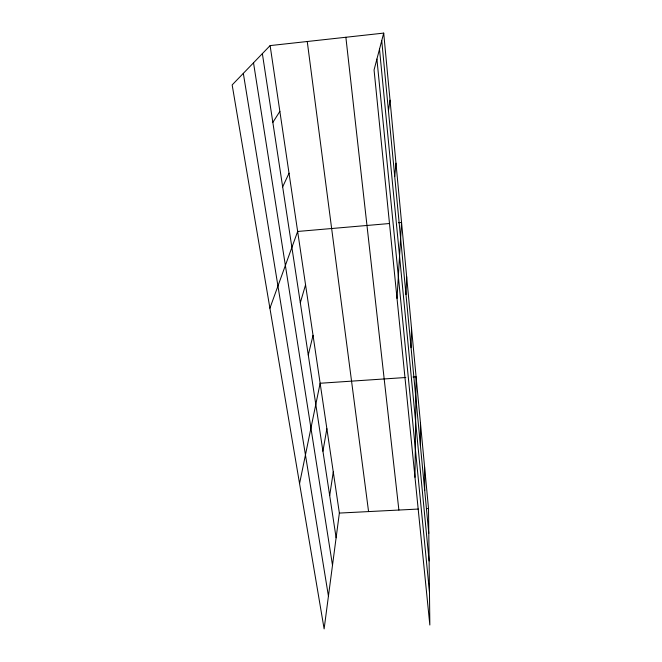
<?xml version="1.0" encoding="UTF-8"?>
<svg xmlns="http://www.w3.org/2000/svg" width="662" height="662" viewBox="0 0 662 662"><rect width="100%" height="100%" fill="white"/><g stroke="black" fill="none" stroke-linecap="round" stroke-linejoin="round"><path stroke-width="0.99" d="M420.411 445.485L420.453 422.968M414.991 477.277L416.1 376.802L413.014 377.009M411.069 347.716L411.516 328.145M405.996 294.565L406.675 276.782M397.018 298.413L401.561 222.473L398.507 222.738M394.726 176.547L395.967 163.183M270.121 45.595L339.366 513.075L324.123 628.9L232.163 84.926L270.121 45.595L383.712 33.1L428.513 508.532L429.837 625.027L374.063 69.94L383.712 33.1M388.445 110.811L390.034 100.177M329.693 495.606L333.267 471.94M322.932 451.211L326.871 428.719M299.563 483.616L320.135 383.257L405.806 377.497M308.269 354.998L313.043 335.361M300.316 302.749L305.554 284.834M269.914 308.211L297.652 231.46L389.347 223.533M282.666 186.874L289.029 173.212M272.843 122.412L279.869 111.373M339.366 513.075L418.293 509.053M426.469 508.631L428.513 508.532M243.326 73.366L328.435 596.123M253.521 62.799L332.498 565.257M262.367 53.639L336.114 537.767M307.251 41.516L368.568 511.585M345.87 37.262L398.88 510.038M376.91 59.084L429.464 592.01M381.742 40.605L428.794 533.332M379.5 49.178L429.108 560.962M424.582 466.818L424.714 490.55"/></g></svg>
